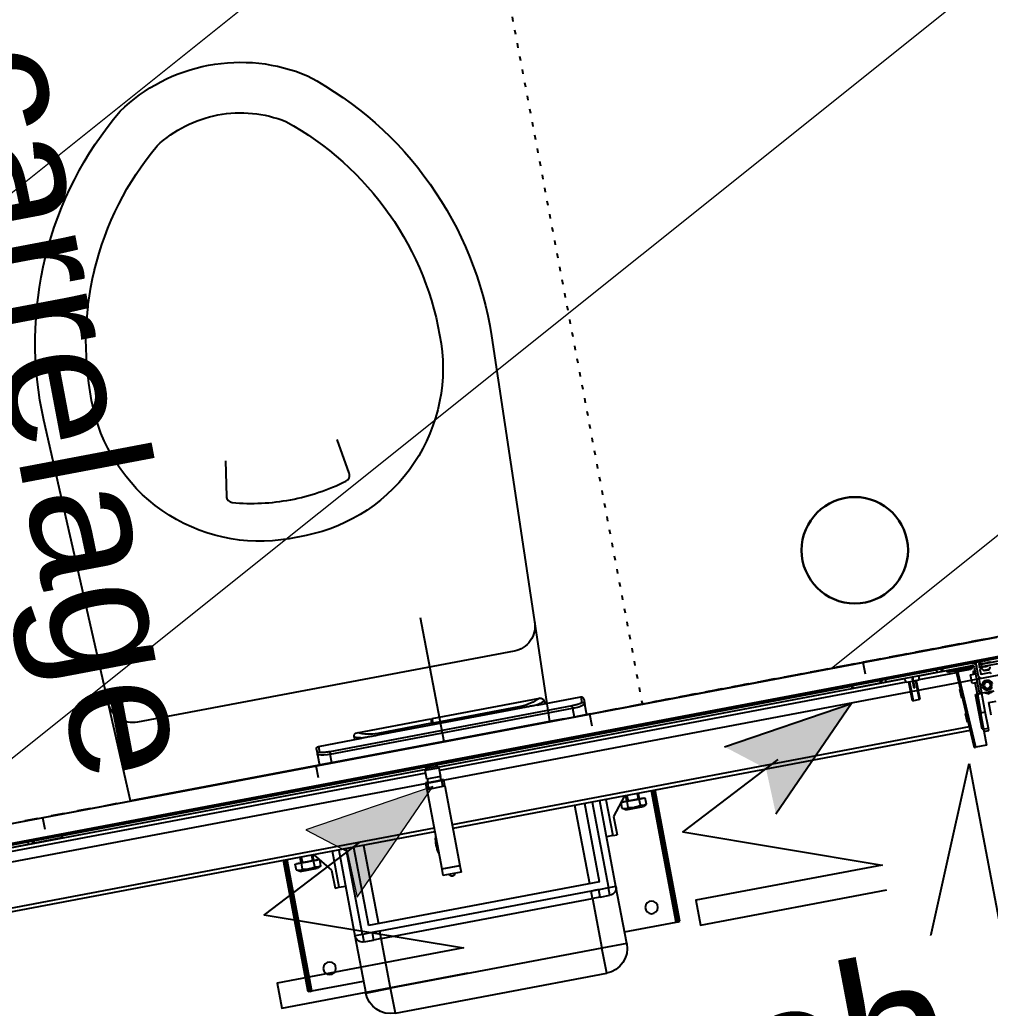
# Model space of a CAD drawing. Header units: centimetres. Extents: x 187368 to 251255, y -383447 to -322514.
# Drawn here: x 199240 to 200007, y -346778 to -345997 of the extents above; entities that cross this region are included whole.
import ezdxf

# ---------------------------------------------------------------- set-up
doc = ezdxf.new("R2010")
doc.units = ezdxf.units.CM
doc.linetypes.add('Style de ligne -1', pattern=[0.41664, 0.20828, -0.20836])
doc.linetypes.add('Style de ligne -5', pattern=[0.20828, 0.069425, -0.138855])
doc.layers.get('0').update_dxf_attribs({"color": 252})
doc.layers.add('prlm-ELEC-CFO', color=1, linetype='Continuous', lineweight=25)
doc.layers.add('prlm-MOD', color=64, linetype='Continuous')
doc.styles.add('Helvetica', font='arial.ttf')
doc.styles.add('prlm-elec-cfo', font='comic.ttf', dxfattribs={"height": 12})

# ---------------------------------------------------------------- blocks, each defined once
blk = doc.blocks.new('MTI900_Alu_390')
at = {"layer": 'prlm-MOD', "color": 1, "linetype": 'Continuous'}
for p, q in [((-0.85, -1.865), (0.85, -1.865)), ((-0.85, -1.865), (-0.85, -2.065)), ((0.85, -1.865), (0.85, -2.065)), ((-1.05, -2.525), (-1.05, -2.065)), ((-1.05, -2.065), (-0.85, -2.065)), ((0.85, -2.065), (-0.85, -2.065)), ((-0.85, -2.065), (-0.85, -2.465)), ((0.85, -2.465), (0.85, -2.065)), ((1.05, -2.065), (0.85, -2.065)), ((1.05, -2.065), (1.05, -2.525)), ((-1.495, -2.16), (-1.495, -3.215)), ((-1.48, -2.16), (-1.495, -2.16)), ((-1.48, -2.16), (-1.48, -3.215)), ((-1.48, -2.16), (-1.465, -2.16)), ((-1.465, -2.16), (-1.05, -2.16)), ((-1.465, -2.16), (-1.465, -3.215)), ((1.05, -2.16), (1.465, -2.16)), ((1.465, -2.16), (1.48, -2.16)), ((1.465, -2.16), (1.465, -3.215)), ((1.48, -2.16), (1.48, -3.215)), ((1.48, -2.16), (1.495, -2.16)), ((1.495, -2.16), (1.495, -3.215)), ((-0.99, -2.465), (-0.9124, -2.465)), ((-0.99, -2.525), (-0.99, -2.465)), ((-0.85, -2.465), (-0.9124, -2.465)), ((-0.9124, -2.525), (-0.9124, -2.465)), ((-0.85, -2.465), (0.85, -2.465)), ((-0.85, -2.465), (-0.85, -2.5242)), ((0.9124, -2.465), (0.85, -2.465)), ((0.85, -2.465), (0.85, -2.5242)), ((0.9124, -2.465), (0.99, -2.465)), ((0.9124, -2.465), (0.9124, -2.525)), ((0.99, -2.465), (0.99, -2.525)), ((-1.05, -3.215), (-1.05, -2.525)), ((-0.99, -2.525), (-1.05, -2.525)), ((-0.99, -2.525), (-0.99, -3.215)), ((-0.9124, -2.525), (-0.99, -2.525)), ((0.85, -2.5242), (-0.85, -2.5242)), ((0.99, -2.525), (0.9124, -2.525)), ((0.99, -3.215), (0.99, -2.525)), ((1.05, -2.525), (0.99, -2.525)), ((1.05, -2.525), (1.05, -3.215)), ((0.93, -2.585), (-0.93, -2.585)), ((-0.93, -3.215), (-0.93, -2.585)), ((-0.85, -3.215), (-0.85, -2.585)), ((0.85, -2.585), (0.85, -3.215)), ((0.93, -2.585), (0.93, -3.215)), ((-0.2775, -2.915), (-0.2775, -2.865)), ((-0.1325, -2.865), (-0.2775, -2.865)), ((-0.1325, -2.915), (-0.1325, -2.865)), ((-1.1342, -2.925), (-1.1, -2.925)), ((-1.1342, -3.0705), (-1.1342, -2.925)), ((-1.1, -2.925), (-1.1, -3.215)), ((-1.1, -2.925), (-1.05, -2.925)), ((-0.1325, -2.915), (-0.2775, -2.915)), ((-0.2775, -2.9175), (-0.2775, -2.915)), ((-0.2775, -2.9175), (-0.1325, -2.9175)), ((-0.2775, -3.5575), (-0.2775, -2.9175)), ((-0.1325, -2.9175), (-0.1325, -2.915)), ((-0.1325, -3.5575), (-0.1325, -2.9175)), ((1.1, -2.925), (1.05, -2.925)), ((1.1, -3.215), (1.1, -2.925)), ((1.1, -2.925), (1.1342, -2.925)), ((1.1342, -3.0705), (1.1342, -2.925)), ((-1.38, -3.106), (-1.4081, -3.1204)), ((-1.4081, -3.1204), (-1.4081, -3.17)), ((-1.38, -3.106), (-1.24, -3.106)), ((-1.3591, -3.1204), (-1.3591, -3.17)), ((-1.2609, -3.1204), (-1.2609, -3.17)), ((-1.2504, -3.215), (-1.1342, -3.0705)), ((-1.2119, -3.1204), (-1.24, -3.106)), ((-1.2119, -3.1204), (-1.2119, -3.1671)), ((1.2504, -3.215), (1.1342, -3.0705)), ((1.24, -3.106), (1.2119, -3.1204)), ((1.2119, -3.1204), (1.2119, -3.1671)), ((1.24, -3.106), (1.38, -3.106)), ((1.2609, -3.1204), (1.2609, -3.17)), ((1.3591, -3.1204), (1.3591, -3.17)), ((1.4081, -3.1204), (1.38, -3.106)), ((1.4081, -3.1204), (1.4081, -3.17)), ((4.0071, -3.6913), (4.035, -3.077)), ((4.05, -3.077), (4.0221, -3.692)), ((4.035, -3.077), (4.05, -3.077)), ((4.1351, -3.077), (4.05, -3.077)), ((4.136, -3.497), (4.1351, -3.077)), ((-1.4081, -3.17), (-1.3836, -3.17)), ((-1.395, -3.17), (-1.395, -3.172)), ((-1.395, -3.172), (-1.225, -3.172)), ((-1.3836, -3.17), (-1.3591, -3.17)), ((-1.36, -3.172), (-1.36, -3.215)), ((-1.3591, -3.17), (-1.31, -3.17)), ((-1.3508, -3.215), (-1.3508, -3.172)), ((-1.31, -3.17), (-1.2609, -3.17)), ((-1.2692, -3.215), (-1.2692, -3.172)), ((-1.2609, -3.17), (-1.2364, -3.17)), ((-1.26, -3.215), (-1.26, -3.172)), ((-1.2364, -3.17), (-1.2142, -3.17)), ((-1.225, -3.172), (-1.225, -3.17)), ((1.2142, -3.17), (1.2364, -3.17)), ((1.225, -3.17), (1.225, -3.172)), ((1.225, -3.172), (1.395, -3.172)), ((1.2364, -3.17), (1.2609, -3.17)), ((1.26, -3.172), (1.26, -3.215)), ((1.2609, -3.17), (1.31, -3.17)), ((1.2692, -3.215), (1.2692, -3.172)), ((1.31, -3.17), (1.3591, -3.17)), ((1.3508, -3.215), (1.3508, -3.172)), ((1.3591, -3.17), (1.3836, -3.17)), ((1.36, -3.215), (1.36, -3.172)), ((1.3836, -3.17), (1.4081, -3.17)), ((1.395, -3.172), (1.395, -3.17)), ((4.1353, -3.187), (4.175, -3.187)), ((4.175, -3.187), (4.175, -3.207)), ((-0.2775, -3.215), (-4.0287, -3.215)), ((-0.2775, -3.245), (-4.0274, -3.245)), ((4.0287, -3.215), (-0.1325, -3.215)), ((4.0274, -3.245), (-0.1325, -3.245)), ((4.125, -3.207), (4.125, -3.487)), ((4.125, -3.207), (4.175, -3.207)), ((4.175, -3.207), (4.175, -3.337)), ((4.0173, -3.3556), (4.0205, -3.2854)), ((4.0173, -3.3556), (4.0223, -3.3558)), ((4.0255, -3.2857), (4.0205, -3.2854)), ((4.14, -3.337), (4.175, -3.337)), ((4.14, -3.487), (4.14, -3.337)), ((4.175, -3.337), (4.175, -3.487)), ((4.215, -3.305), (4.215, -3.405)), ((4.215, -3.405), (4.275, -3.405)), ((4.0084, -3.5518), (4.0116, -3.4816)), ((4.0166, -3.4819), (4.0116, -3.4816)), ((4.125, -3.487), (4.14, -3.487)), ((4.14, -3.4972), (4.136, -3.497)), ((4.14, -3.487), (4.155, -3.487)), ((4.14, -3.487), (4.14, -3.577)), ((4.155, -3.487), (4.175, -3.487)), ((4.155, -3.497), (4.155, -3.487)), ((4.155, -3.702), (4.155, -3.497)), ((4.175, -3.497), (4.155, -3.497)), ((4.175, -3.487), (4.175, -3.49)), ((4.175, -3.49), (4.175, -3.6008)), ((4.272, -3.487), (4.178, -3.487)), ((4.22, -3.4778), (4.23, -3.472)), ((4.23, -3.472), (4.24, -3.4778)), ((-0.2775, -3.5575), (-0.1325, -3.5575)), ((-0.2775, -3.56), (-0.2775, -3.5575)), ((-0.2775, -3.61), (-0.2775, -3.56)), ((-0.26, -3.56), (-0.2775, -3.56)), ((-0.26, -3.5575), (-0.26, -3.6075)), ((-0.15, -3.6075), (-0.15, -3.5575)), ((-0.1325, -3.56), (-0.15, -3.56)), ((-0.1325, -3.56), (-0.1325, -3.5575)), ((-0.1325, -3.61), (-0.1325, -3.56)), ((3.625, -3.532), (3.685, -3.532)), ((3.625, -3.532), (3.625, -3.682)), ((3.6311, -3.682), (3.6311, -3.532)), ((3.6789, -3.682), (3.6789, -3.532)), ((3.685, -3.682), (3.685, -3.532)), ((4.0084, -3.5518), (4.0134, -3.552)), ((4.115, -3.577), (4.115, -3.647)), ((4.155, -3.577), (4.115, -3.577)), ((4.195, -3.5614), (4.195, -3.5226)), ((-0.255, -3.61), (-0.2775, -3.61)), ((-0.15, -3.6075), (-0.26, -3.6075)), ((-0.15, -3.6375), (-0.26, -3.6375)), ((-0.26, -3.6375), (-0.26, -3.7075)), ((-0.255, -3.6075), (-0.255, -3.6375)), ((-0.155, -3.6375), (-0.155, -3.6075)), ((-0.1325, -3.61), (-0.155, -3.61)), ((-0.15, -3.7075), (-0.15, -3.6375)), ((3.655, -3.6411), (3.655, -3.6275)), ((3.66, -3.6275), (3.655, -3.6275)), ((3.655, -3.717), (3.655, -3.6411)), ((3.66, -3.6411), (3.655, -3.6411)), ((3.66, -3.6411), (3.66, -3.6275)), ((3.66, -3.717), (3.66, -3.6411)), ((4.115, -3.647), (4.155, -3.647)), ((4.14, -3.647), (4.14, -3.6567)), ((4.175, -3.6232), (4.175, -3.6008)), ((4.175, -3.6232), (4.175, -3.734)), ((4.1759, -3.6029), (4.1829, -3.6099)), ((4.1829, -3.6141), (4.1759, -3.6211)), ((4.195, -3.674), (4.195, -3.64)), ((4.198, -3.637), (4.266, -3.637)), ((4.2221, -3.6633), (4.2134, -3.6757)), ((4.2654, -3.662), (4.2246, -3.662)), ((4.227, -3.657), (4.225, -3.659)), ((4.265, -3.659), (4.225, -3.659)), ((4.225, -3.659), (4.225, -3.662)), ((4.263, -3.657), (4.227, -3.657)), ((4.2293, -3.657), (4.2293, -3.662)), ((4.2607, -3.657), (4.2607, -3.662)), ((4.265, -3.659), (4.263, -3.657)), ((4.265, -3.662), (4.265, -3.659)), ((4.2766, -3.6757), (4.2679, -3.6633)), ((-4.375, -3.737), (4.375, -3.737)), ((4.375, -3.747), (-4.375, -3.747)), ((-3.86, -3.717), (-3.45, -3.717)), ((-0.26, -3.685), (-3.6034, -3.685)), ((-3.5974, -3.715), (-0.25, -3.715)), ((-3.45, -3.717), (-3.45, -3.737)), ((-3.45, -3.717), (-3.4168, -3.717)), ((-3.4168, -3.737), (-3.4168, -3.717)), ((-3.4168, -3.717), (-3.4033, -3.717)), ((-3.185, -3.717), (-3.4033, -3.717)), ((-3.4033, -3.717), (-3.4033, -3.737)), ((-3.185, -3.717), (-3.175, -3.717)), ((-3.185, -3.737), (-3.185, -3.717)), ((-3.175, -3.717), (-3.175, -3.737)), ((-3.175, -3.735), (-0.2433, -3.735)), ((-0.26, -3.7075), (-0.15, -3.7075)), ((-0.25, -3.7075), (-0.25, -3.7225)), ((-0.25, -3.7225), (-0.16, -3.7225)), ((-0.1667, -3.735), (3.175, -3.735)), ((-0.16, -3.7225), (-0.16, -3.7075)), ((-0.16, -3.715), (3.5984, -3.715)), ((3.6044, -3.685), (-0.15, -3.685)), ((3.175, -3.717), (3.185, -3.717)), ((3.175, -3.737), (3.175, -3.717)), ((3.185, -3.717), (3.4033, -3.717)), ((3.185, -3.717), (3.185, -3.737)), ((3.4033, -3.737), (3.4033, -3.717)), ((3.4033, -3.717), (3.4168, -3.717)), ((3.4168, -3.717), (3.45, -3.717)), ((3.4168, -3.717), (3.4168, -3.737)), ((3.45, -3.717), (3.86, -3.717)), ((3.45, -3.717), (3.45, -3.737)), ((3.605, -3.682), (3.598, -3.717)), ((3.655, -3.682), (3.605, -3.682)), ((3.705, -3.682), (3.66, -3.682)), ((3.712, -3.717), (3.705, -3.682)), ((4.0074, -3.685), (3.7056, -3.685)), ((3.7116, -3.715), (3.935, -3.715)), ((3.86, -3.717), (3.8932, -3.717)), ((3.86, -3.717), (3.86, -3.737)), ((3.8932, -3.717), (3.9067, -3.717)), ((3.8932, -3.737), (3.8932, -3.717)), ((3.9067, -3.717), (4.14, -3.717)), ((3.9067, -3.717), (3.9067, -3.737)), ((3.935, -3.717), (3.935, -3.712)), ((3.965, -3.712), (3.935, -3.712)), ((3.945, -3.702), (3.965, -3.702)), ((3.965, -3.702), (4.105, -3.702)), ((3.965, -3.712), (3.965, -3.702)), ((3.965, -3.712), (3.965, -3.717)), ((4.105, -3.712), (3.965, -3.712)), ((4.007, -3.6925), (4.0071, -3.6913)), ((4.0071, -3.6913), (4.0221, -3.692)), ((4.0221, -3.692), (4.022, -3.6925)), ((4.0221, -3.692), (4.125, -3.692)), ((4.105, -3.702), (4.125, -3.702)), ((4.105, -3.712), (4.105, -3.702)), ((4.105, -3.717), (4.105, -3.712)), ((4.135, -3.712), (4.105, -3.712)), ((4.125, -3.692), (4.125, -3.702)), ((4.135, -3.712), (4.135, -3.717)), ((4.165, -3.7265), (4.165, -3.737)), ((4.175, -3.734), (4.175, -3.737)), ((4.195, -3.722), (4.195, -3.693)), ((4.195, -3.695), (4.215, -3.695)), ((4.215, -3.715), (4.195, -3.715)), ((4.2109, -3.677), (4.198, -3.677)), ((4.198, -3.69), (4.2252, -3.69)), ((4.198, -3.725), (4.212, -3.725)), ((4.215, -3.695), (4.45, -3.695)), ((4.215, -3.695), (4.215, -3.715)), ((4.215, -3.715), (4.45, -3.715)), ((4.215, -3.72), (4.2251, -3.72)), ((4.215, -3.722), (4.215, -3.72)), ((4.2249, -3.7161), (4.221, -3.72)), ((4.2287, -3.7161), (4.2249, -3.7161)), ((4.225, -3.69), (4.225, -3.695)), ((4.228, -3.692), (4.2367, -3.692)), ((4.2293, -3.69), (4.2293, -3.695)), ((4.2595, -3.715), (4.231, -3.715)), ((4.2429, -3.7321), (4.2379, -3.737)), ((4.2429, -3.6871), (4.2388, -3.6911)), ((4.2486, -3.7335), (4.2414, -3.7335)), ((4.2512, -3.6911), (4.2471, -3.6871)), ((4.2521, -3.737), (4.2471, -3.7321)), ((4.2533, -3.692), (4.2625, -3.692)), ((4.2607, -3.69), (4.2607, -3.695)), ((4.2651, -3.7161), (4.2618, -3.7161)), ((4.265, -3.695), (4.265, -3.69)), ((4.269, -3.72), (4.2651, -3.7161)), ((4.2827, -3.69), (4.2653, -3.69)), ((4.2654, -3.72), (4.2826, -3.72)), ((-4.375, -3.902), (4.375, -3.902)), ((-1.075, -3.9853), (-1.075, -3.902)), ((-0.975, -3.902), (-0.975, -3.973)), ((0.975, -3.973), (0.975, -3.902)), ((1.075, -3.902), (1.075, -3.9853)), ((-1.075, -4.03), (-1.075, -3.9853)), ((-0.975, -3.973), (0.975, -3.973)), ((-0.975, -3.9928), (-0.975, -3.973)), ((0.975, -3.973), (0.975, -3.9928)), ((1.075, -4.03), (1.075, -3.9853)), ((-1.055, -4.05), (-1.055, -4.0051)), ((-1.055, -4.05), (-0.706, -4.05)), ((0.975, -3.9928), (-0.975, -3.9928)), ((-0.765, -4.07), (-0.765, -4.05)), ((0.576, -4.0497), (-0.576, -4.0497)), ((-0.574, -4.0497), (-0.574, -4.0634)), ((-0.1416, -4.0634), (-0.574, -4.0634)), ((-0.1416, -4.0634), (-0.1416, -4.0497)), ((-0.1416, -4.1), (-0.1416, -4.0634)), ((-0.1307, -4.0497), (-0.1307, -4.0634)), ((0.574, -4.0634), (-0.1307, -4.0634)), ((-0.1307, -4.0634), (-0.1307, -4.1)), ((0.574, -4.0497), (0.574, -4.0634)), ((0.7037, -4.05), (1.055, -4.05)), ((0.765, -4.07), (0.765, -4.05)), ((1.055, -4.05), (1.055, -4.0051)), ((-0.735, -4.1), (-0.735, -4.1)), ((-0.735, -4.1), (-0.1416, -4.1)), ((-0.1307, -4.1), (0.735, -4.1)), ((0.735, -4.1), (0.735, -4.1))]:
    blk.add_line(p, q, dxfattribs=at)
at = {"layer": 'prlm-MOD', "color": 1, "ltscale": 50}
for points in [[(-3.3, -3.8058), (-3.3, -3.902)], [(-1.1, -3.8058), (-1.1, -3.902)], [(1.1, -3.8058), (1.1, -3.902)], [(3.3, -3.8058), (3.3, -3.902)]]:
    blk.add_lwpolyline(points, dxfattribs=at)
at = {"layer": 'prlm-MOD', "color": 1, "linetype": 'Continuous'}
for centre, radius in [((-1.295, -2.31), 0.05), ((1.295, -2.31), 0.05), ((4.23, -3.542), 0.035), ((4.23, -3.542), 0.03), ((4.23, -3.542), 0.025)]:
    blk.add_circle(centre, radius, dxfattribs=at)
for centre, radius, start, end in [((-0.85, -2.065), 0.2, 90, 180), ((0.85, -2.065), 0.2, 0, 90), ((-0.99, -2.525), 0.06, 90, 180), ((0.99, -2.525), 0.06, 0, 90), ((-0.205, -2.865), 0.02, 0, 180), ((0, -3.11), 0.285, 166.82645, 193.17355), ((-1.3836, -3.1624), 0.0487, 59.74223, 120.25777), ((-1.2364, -3.1624), 0.0487, 59.74223, 120.25777), ((1.2364, -3.1624), 0.0487, 59.74223, 120.25777), ((1.3836, -3.1624), 0.0487, 59.74223, 120.25777), ((4.178, -3.49), 0.003, 90, 180), ((4.23, -3.542), 0.04, 33.92723, 355.99937), ((4.23, -3.542), 0.065, 57.79577, 122.20423), ((4.23, -3.542), 0.06, 66.44354, 113.55646), ((4.16, -3.6567), 0.02, 180, 230.11594), ((4.1151, -3.7104), 0.05, 37.08606, 50.11594), ((4.178, -3.6008), 0.003, 180, 225), ((4.178, -3.6232), 0.003, 135, 180), ((4.1808, -3.612), 0.003, 315, 45), ((4.198, -3.64), 0.003, 90, 180), ((4.2246, -3.665), 0.003, 90, 145.00798), ((4.2654, -3.665), 0.003, 34.99202, 90), ((4.266, -3.627), 0.01, 270, 0), ((-0.235, -3.7225), 0.015, 180, 255.16489), ((-0.175, -3.7225), 0.015, 284.83511, 0), ((3.945, -3.712), 0.01, 90, 180), ((3.997, -3.692), 0.01, 270, 357.39744), ((4.125, -3.712), 0.02, 347.58795, 90), ((4.125, -3.712), 0.01, 0, 90), ((4.14, -3.702), 0.035, 270, 0), ((4.14, -3.702), 0.015, 270, 0), ((4.178, -3.734), 0.003, 180, 270), ((4.198, -3.674), 0.003, 180, 270), ((4.198, -3.693), 0.003, 90, 180), ((4.198, -3.722), 0.003, 180, 270), ((4.2109, -3.674), 0.003, 270, 325.00798), ((4.212, -3.722), 0.003, 270, 0), ((4.215, -3.715), 0.01, 353.93882, 0), ((4.2251, -3.717), 0.003, 270, 350.40593), ((4.2252, -3.693), 0.003, 19.47122, 90), ((4.231, -3.718), 0.003, 90, 170.40593), ((4.2367, -3.689), 0.003, 270, 315), ((4.245, -3.6892), 0.003, 45, 135), ((4.245, -3.7342), 0.003, 45, 135), ((4.2533, -3.689), 0.003, 225, 270), ((4.2595, -3.718), 0.003, 9.59407, 90), ((4.2653, -3.693), 0.003, 90, 160.52878), ((4.2654, -3.717), 0.003, 189.59407, 270), ((4.275, -3.715), 0.01, 180, 186.06118), ((4.2791, -3.674), 0.003, 214.99202, 270), ((4.2826, -3.717), 0.003, 270, 350.40593), ((4.2885, -3.718), 0.003, 90, 170.40593), ((-0.9965, -4.212), 0.2399, 84.86995, 109.10907), ((0.9987, -4.1937), 0.2219, 69.89148, 96.1295), ((-1.055, -4.03), 0.02, 180, 270), ((-0.5689, -4.6164), 0.5805, 102.58374, 109.74123), ((-0.5689, -4.4578), 0.3944, 90.7355, 114.8981), ((0.5685, -4.4598), 0.3964, 65.16337, 89.20304), ((0.5693, -4.6145), 0.5786, 70.22595, 77.40425), ((1.055, -4.03), 0.02, 270, 0), ((-0.735, -4.07), 0.03, 180, 270), ((0.735, -4.07), 0.03, 270, 0)]:
    blk.add_arc(centre, radius, start, end, dxfattribs=at)
for centre, major_axis, ratio, start_param, end_param in [((3.997, -3.692), (-0.025, 0), 0.4, 1.570796, 3.096169), ((4.022, -3.6931), (-0.015, 0.0007), 0.045361, -1.568734, 0), ((-1.055, -3.9853), (0.02, 0), 0.989815, 3.141593, 4.712389), ((1.055, -3.9853), (-0.02, 0), 0.989815, 1.570796, 3.141593)]:
    blk.add_ellipse(centre, major_axis=major_axis, ratio=ratio, start_param=start_param, end_param=end_param, dxfattribs=at)
for points, knots in [([(-0.85, -2.5242), (-0.8604, -2.5242), (-0.8708, -2.5243), (-0.8916, -2.5247), (-0.902, -2.525), (-0.9124, -2.525)], [0, 0, 0, 0, 0.5, 0.5, 1, 1, 1, 1]), ([(0.9124, -2.525), (0.902, -2.525), (0.8916, -2.5247), (0.8708, -2.5243), (0.8604, -2.5242), (0.85, -2.5242)], [0, 0, 0, 0, 0.5, 0.5, 1, 1, 1, 1]), ([(-1.3591, -3.1204), (-1.3511, -3.1183), (-1.343, -3.1166), (-1.3306, -3.1149), (-1.3265, -3.1144), (-1.3182, -3.1138), (-1.3141, -3.1137), (-1.3017, -3.1137), (-1.2935, -3.1143), (-1.2772, -3.1166), (-1.269, -3.1183), (-1.2609, -3.1204)], [0, 0, 0, 0, 0.25, 0.25, 0.375, 0.375, 0.5, 0.5, 0.75, 0.75, 1, 1, 1, 1]), ([(1.2609, -3.1204), (1.269, -3.1183), (1.2772, -3.1166), (1.2935, -3.1143), (1.3017, -3.1137), (1.3141, -3.1137), (1.3182, -3.1138), (1.3265, -3.1144), (1.3306, -3.1149), (1.343, -3.1166), (1.3511, -3.1183), (1.3591, -3.1204)], [0, 0, 0, 0, 0.25, 0.25, 0.5, 0.5, 0.625, 0.625, 0.75, 0.75, 1, 1, 1, 1]), ([(-0.975, -3.9928), (-0.9803, -3.9928), (-0.9856, -3.9929), (-0.996, -3.9932), (-1.0011, -3.9934), (-1.0083, -3.9939), (-1.0107, -3.9941), (-1.0153, -3.9945), (-1.0176, -3.9947), (-1.0241, -3.9955), (-1.0281, -3.996), (-1.0355, -3.9972), (-1.0388, -3.9978), (-1.0446, -3.9991), (-1.047, -3.9998), (-1.05, -4.0009), (-1.0509, -4.0013), (-1.0524, -4.0021), (-1.053, -4.0024), (-1.0545, -4.0036), (-1.055, -4.0043), (-1.055, -4.0051)], [0, 0, 0, 0, 0.125, 0.125, 0.25, 0.25, 0.3125, 0.3125, 0.375, 0.375, 0.5, 0.5, 0.625, 0.625, 0.75, 0.75, 0.8125, 0.8125, 0.875, 0.875, 1, 1, 1, 1]), ([(-0.576, -4.0497), (-0.5891, -4.0497), (-0.6021, -4.0497), (-0.6211, -4.0498), (-0.6274, -4.0498), (-0.6399, -4.0498), (-0.6461, -4.0498), (-0.6642, -4.0499), (-0.6756, -4.0499), (-0.6918, -4.05), (-0.6971, -4.05), (-0.7038, -4.05), (-0.7053, -4.05), (-0.7068, -4.05)], [0, 0, 0, 0, 0.125, 0.125, 0.1875, 0.1875, 0.25, 0.25, 0.375, 0.375, 0.4375, 0.4375, 0.4568651, 0.4568651, 0.4568651, 0.4568651]), ([(0.7055, -4.05), (0.6995, -4.05), (0.6933, -4.05), (0.6813, -4.05), (0.6756, -4.0499), (0.6642, -4.0499), (0.6524, -4.0499), (0.6402, -4.0498), (0.6278, -4.0498), (0.6214, -4.0498), (0.6021, -4.0497), (0.5891, -4.0497), (0.576, -4.0497)], [0.5494968, 0.5494968, 0.5494968, 0.5494968, 0.625, 0.625, 0.6875, 0.6875, 0.75, 0.8125, 0.8125, 0.875, 0.875, 1, 1, 1, 1]), ([(1.055, -4.0051), (1.055, -4.0043), (1.0545, -4.0036), (1.053, -4.0024), (1.0523, -4.002), (1.0508, -4.0013), (1.0491, -4.0006), (1.0469, -3.9998), (1.0444, -3.9991), (1.0431, -3.9988), (1.0387, -3.9978), (1.0354, -3.9971), (1.0299, -3.9963), (1.028, -3.996), (1.0239, -3.9955), (1.0218, -3.9952), (1.0153, -3.9945), (1.0107, -3.9941), (1.0034, -3.9936), (1.0009, -3.9935), (0.9958, -3.9932), (0.9933, -3.9931), (0.9856, -3.9929), (0.9803, -3.9928), (0.975, -3.9928)], [0, 0, 0, 0, 0.125, 0.125, 0.1875, 0.1875, 0.25, 0.3125, 0.3125, 0.375, 0.375, 0.5, 0.5, 0.5625, 0.5625, 0.625, 0.625, 0.75, 0.75, 0.8125, 0.8125, 0.875, 0.875, 1, 1, 1, 1])]:
    blk.add_open_spline(points, degree=3, knots=knots, dxfattribs=at)
blk = doc.blocks.new('xi.uta')
at = {"layer": 'prlm-ELEC-CFO', "lineweight": 5}
blk.add_hatch(color=0, dxfattribs=at).paths.add_polyline_path([(-3, 6), (-0.103, 3.699), (0, 0), (7.5, 7.5)])
at = {"layer": 'prlm-ELEC-CFO', "color": 0, "lineweight": 5, "flags": 128}
blk.add_lwpolyline([(-3, 6), (-0.103, 3.699), (0, 0), (7.5, 7.5)], close=True, dxfattribs=at)
at = {"layer": 'prlm-ELEC-CFO', "color": 0}
blk.add_lwpolyline([(0.955, 4.227), (-7.5, 0), (7.5, -5.5), (-7.5, -5.5), (-7.5, -7.5), (7.5, -7.5)], dxfattribs=at)
blk = doc.blocks.new('xi.CH')
at = {"layer": 'prlm-ELEC-CFO', "lineweight": 5}
blk.add_hatch(color=0, dxfattribs=at).paths.add_polyline_path([(-3, 6), (-0.103, 3.699), (0, 0), (7.5, 7.5)])
at = {"layer": 'prlm-ELEC-CFO', "color": 0}
for points in [[(-3, 6), (7.5, 7.5), (0, 0)], [(0.955, 4.227), (-7.5, 0), (7.5, -5.5), (-7.5, -5.5), (-7.5, -7.5), (7.5, -7.5)]]:
    blk.add_lwpolyline(points, dxfattribs=at)

msp = doc.modelspace()

# ---------------------------------------------------------------- hatches: boundary and pattern name
at = {"linetype": 'Continuous', "lineweight": 18}
h = msp.add_hatch(dxfattribs=at)
h.set_pattern_fill('BA 13', color=256, scale=10, style=0, pattern_type=2)
h.set_pattern_definition([(218.65981, (66931.62, 115456.3), (-199.24783, 287.75041), [])])
h.paths.add_polyline_path([(199992.86, -343615.85), (200261.69, -345041.57), (200211.44, -345051.08), (200221.19, -345102.74), (200272.6, -345092.85), (200518.06, -346388.97), (199142.83, -346649.41), (198897.53, -345353.42), (199287.81, -345279.53), (199278.5, -345230.37), (198839.45, -345313.53), (199256.3, -347515.42), (198154.46, -347725.63), (198145.56, -347676.59), (197487.24, -347801.28), (197261.76, -346610.7), (197919.7, -346485.83), (197466.61, -344093.66)])

# ---------------------------------------------------------------- linework, layer by layer
at = {"linetype": 'Continuous'}
msp.add_line((199556.9, -346469.22), (199575.51, -346567.47), dxfattribs=at)
at = {"linetype": 'Style de ligne -1', "ltscale": 50.8, "flags": 128}
msp.add_lwpolyline([(199992.86, -343615.85), (200261.69, -345041.57), (200211.44, -345051.08), (200221.19, -345102.74), (200272.6, -345092.85), (200518.06, -346388.97), (199142.83, -346649.41), (198897.53, -345353.42), (199287.81, -345279.53), (199278.5, -345230.37), (198839.45, -345313.53), (199256.3, -347515.42), (198154.46, -347725.63), (198145.56, -347676.59), (197487.24, -347801.28), (197261.76, -346610.7), (197919.7, -346485.83), (197466.61, -344093.66)], close=True, dxfattribs=at)
at = {"linetype": 'Style de ligne -5', "ltscale": 50.8, "flags": 128}
msp.add_lwpolyline([(199490.74, -345260.42), (200276.77, -345111.56), (200518.66, -346388.86), (199732.63, -346537.71)], close=True, dxfattribs=at)
at = {"linetype": 'Continuous', "flags": 128}
for points in [[(199659.09, -346551.68), (199327.86, -346614.26), (199259.41, -346313.44, -0.116334), (199260.73, -346184.15, -0.116144), (199319.6, -346069.12, -0.147727), (199389.55, -346032.7, -0.147725), (199467.8, -346041.07), (199467.88, -346041.1, -0.11673), (199564.65, -346126.72, -0.115952), (199613.15, -346246.6)], [(199460.03, -346405.7), (199459.89, -346405.73, -0.197992), (199358.37, -346388.47, -0.198081), (199298.54, -346304.52, -0.114919), (199299.45, -346194.64), (199299.47, -346194.57, -0.115526), (199348.88, -346096.46, -0.142778), (199396.98, -346072, -0.142778), (199450.68, -346077.22, -0.114832), (199532.42, -346150.45), (199532.53, -346150.6, -0.115368), (199573.38, -346252.59, -0.198081), (199548.3, -346352.58, -0.198023), (199460.03, -346405.7)]]:
    msp.add_lwpolyline(points, format="xyb", close=True, dxfattribs=at)
for points in [[(199402.84, -346345.37), (199403.69, -346373.6, 0.192032), (199405.11, -346376.88), (199405.13, -346376.89), (199405.14, -346376.9, 0.187463), (199408.27, -346378.43, 0.069687), (199454.36, -346376.24), (199454.46, -346376.22, 0.069688), (199498.18, -346361.44, 0.17618), (199500.61, -346358.91), (199500.64, -346358.84, 0.18073), (199500.69, -346355.31), (199500.68, -346355.27), (199491.27, -346328.66)], [(199647.32, -346473.2), (199647.33, -346473.24, -0.193855), (199643.87, -346487.79), (199643.79, -346487.9, -0.192143), (199631.25, -346495.87), (199333.52, -346552.13), (199333.48, -346552.14, -0.194357), (199318.82, -346549.21, -0.193855), (199310.29, -346536.92), (199310.28, -346536.88)]]:
    msp.add_lwpolyline(points, format="xyb", dxfattribs=at)
at = {"linetype": 'Continuous', "lineweight": 18, "flags": 128}
msp.add_lwpolyline([(200668.37, -347176.76), (199292.38, -347437.34), (199143.15, -346649.35), (200519.14, -346388.77)], close=True, dxfattribs=at)
at = {"linetype": 'Continuous', "flags": 128}
for points in [[(200022.48, -346482.82), (200028.06, -346512.3), (199148.73, -346678.82), (199143.15, -346649.35)], [(199990.9, -346584.76), (200034.2, -346813.43), (199253.12, -346961.34), (199950.67, -346764.65)]]:
    msp.add_lwpolyline(points, close=True, dxfattribs=at)
at = {"layer": 'prlm-ELEC-CFO', "lineweight": 30}
msp.add_circle((199900.38, -346416.18), 42.07, dxfattribs=at)

# ---------------------------------------------------------------- block references
at = {"layer": 'prlm-ELEC-CFO', "xscale": 10, "yscale": 10, "zscale": 10, "rotation": 10.72360141139323}
for name, p in [('xi.CH', (199838.07, -346624.95)), ('xi.uta', (199507.12, -346690.52))]:
    msp.add_blockref(name, p, dxfattribs=at)
at = {"layer": 'prlm-MOD', "xscale": -99.99999999999972, "yscale": 99.99999999999974, "zscale": 99.99999999999963, "rotation": 190.7237167511636}
msp.add_blockref('MTI900_Alu_390', (199655.43, -346949.6), dxfattribs=at)

# ---------------------------------------------------------------- texts
at = {"insert": (199312.04, -346188.09), "char_height": 100.8724, "attachment_point": 2, "rotation": 280.72359, "line_spacing_factor": 0.834288, "style": 'Helvetica'}
msp.add_mtext('sol carrelage', dxfattribs=at)

# ---------------------------------------------------------------- next in the draw order: texts
at = {"layer": 'prlm-ELEC-CFO', "lineweight": 20, "insert": (199893.22, -346807.7), "char_height": 120, "attachment_point": 5, "rotation": 10.7236, "line_spacing_factor": 0.8, "style": 'prlm-elec-cfo', "bg_fill": 3, "box_fill_scale": 1.1, "bg_fill_color": 256, "bg_fill_transparency": 0}
msp.add_mtext('ch', dxfattribs=at)

doc.saveas('drawing.dxf')
